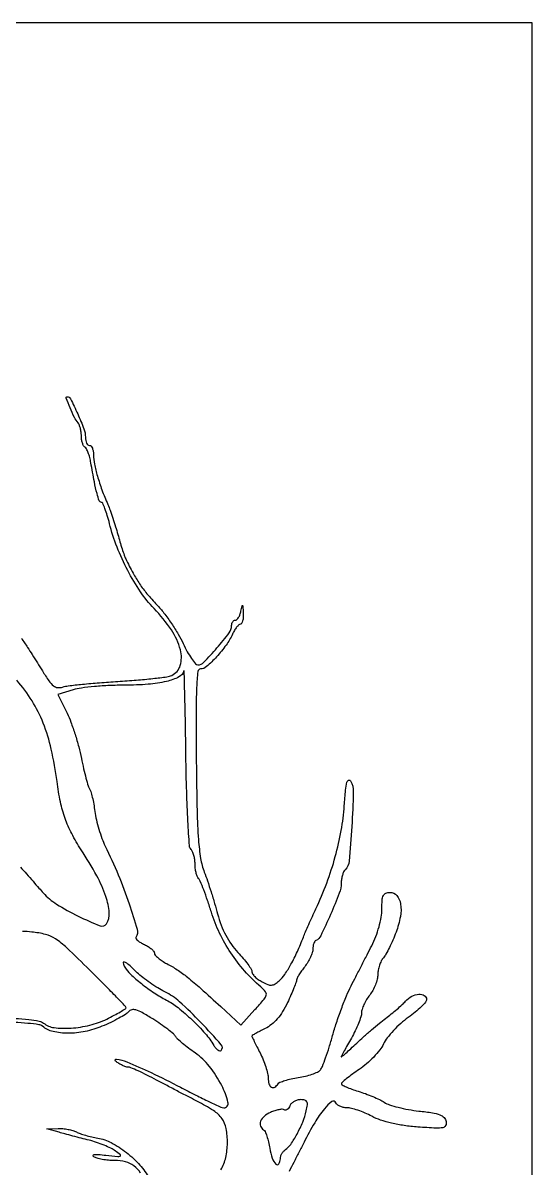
# Model space of a CAD drawing. Extents: x 0 to 565, y 0 to 584.
# Drawn here: x 439.6 to 565, y 302.2 to 584 of the extents above; entities that cross this region are included whole.
import ezdxf

# ---------------------------------------------------------------- set-up
doc = ezdxf.new("R2010")
doc.units = 0

msp = doc.modelspace()

# ---------------------------------------------------------------- linework, layer by layer
msp.add_lwpolyline([(0, 292), (0, 0), (282.5, 0), (565, 0), (565, 292), (565, 584), (282.5, 584), (0, 584)], close=True)
for points in [[(407.170056, 448.032655, 0.000003), (405.12436, 448.932394, 0.000003), (402.958441, 449.884976, 0.000005)], [(439.225469, 432.566682, 0.004237), (440, 431.430868, -0.007432), (440.767438, 430.289861, -0.002197), (441.908801, 428.520259, -0.002204), (443.174552, 426.519354, -0.002373), (444.391662, 424.555784, 0.013812), (446.020966, 422.056744, 0.072478), (447.136011, 420.860027, 0.13969), (448.175762, 420.422355, 0.111293), (449.391662, 420.545371, -0.050671), (450.767465, 420.854829, -0.00463), (454.258801, 421.243017, -0.005953), (458.441862, 421.618681, -0.004627), (463, 421.930978, 0.005609), (467.532933, 422.250498, 0.007493), (471.638473, 422.648236, 0.005452), (475.055283, 423.06879, 0.074026), (476.258632, 423.416322, 0.219096), (478.351233, 425.84852, 0.135377), (478.389612, 429.688724, 0.083935), (476.161107, 434.591775, 0.04287), (471.898108, 439.865957, -0.042362), (468.546779, 444.00362, -0.028226), (465.409904, 449.240615, -0.027466), (462.777266, 455.006564, -0.03188), (460.939651, 460.75, 0.011709), (460.384175, 462.762273, 0.01844), (459.804113, 464.457812, 0.012994), (459.254448, 465.785603, 0.296323), (458.92445, 466, -0.316903), (458.413662, 466.359882, -0.021141), (457.852638, 468.167395, -0.017542), (457.201384, 471.031267, -0.004365), (456.342056, 475.759268, 0.021798), (456.061239, 477.047378, 0.026527), (455.683121, 478.222615, 0.02666), (455.268847, 479.156231, 0.137427), (454.889512, 479.568285, -0.133342), (454.547344, 479.934034, -0.044635), (454.261294, 480.614834, -0.040678), (454.06565, 481.460899, -0.0365), (454, 482.359017, 0.032143), (453.940303, 483.28667, 0.03003), (453.762042, 484.220774, 0.031381), (453.501535, 485.030258, 0.083183), (453.189932, 485.55, -0.0612), (452.290274, 486.911811, -0.016652), (451.217001, 489.26278, -0.009325), (450.268103, 491.66416, -0.523303), (450.501115, 492, -0.2849), (451.327739, 491.487381, -0.009088), (453.089122, 487.769473, -0.015099), (454.625818, 484.073805, -0.091218), (455, 482.039838, 0.047054), (455.073635, 481.259126, 0.067032), (455.29375, 480.599202, 0.087173), (455.618049, 480.154148, 0.194182), (456, 480, -0.216686), (456.382583, 479.826031, -0.078925), (456.70625, 479.309459, -0.060016), (456.926742, 478.5493, -0.040628), (457, 477.649223, 0.050311), (457.223387, 475.434795, 0.020025), (457.953287, 472.46657, 0.018229), (459.068299, 469.074892, 0.014499), (460.508892, 465.5, -0.015271), (461.093976, 464.041595, -0.006864), (461.776927, 462.093933, -0.006788), (462.442782, 460.014916, -0.009185), (462.984261, 458.117644, 0.006561), (463.486778, 456.321229, 0.006658), (464.033926, 454.547422, 0.006503), (464.550293, 453.017582, 0.027009), (464.922887, 452.117644, 0.012089), (466.727215, 448.571881, 0.02524), (468.333908, 445.923825, 0.026435), (470.14991, 443.528481, 0.014654), (472.599095, 440.796397, -0.025352), (474.338212, 438.770869, -0.015481), (476.189638, 436.219879, -0.015504), (477.871475, 433.571832, -0.026435), (479.086102, 431.25, 0.017331), (480.092054, 429.238776, 0.025018), (481.128668, 427.542188, 0.022798), (482.078711, 426.276994, 0.223915), (482.666225, 426, 0.204049), (484.174725, 426.642361, 0.013713), (487.397487, 430.184456, 0.015077), (490.395192, 433.886516, 0.164074), (491, 435.679999, -0.068755), (491.069706, 436.184522, -0.085057), (491.273319, 436.61225, -0.099892), (491.575633, 436.898249, -0.140553), (491.930449, 437, 0.197067), (492.318305, 437.159044, 0.061974), (492.714881, 437.660937, 0.051079), (493.060029, 438.388683, 0.037644), (493.294267, 439.25, -0.00362), (493.558172, 440.568679, -0.574721), (493.674595, 440.607621, -0.200802), (493.775265, 440.401331, -0.002047), (493.863818, 438.75, -0.028876), (493.855119, 437.696248, -0.04613), (493.713398, 436.807813, -0.059274), (493.474158, 436.188775, -0.277727), (493.160515, 436, 0.189423), (492.764751, 435.844486, 0.037481), (492.237244, 435.274885, 0.034906), (491.688437, 434.476705, 0.026263), (491.196317, 433.531524, -0.050071), (489.645374, 430.869774, -0.028666), (487.291126, 427.987846, -0.023954), (484.846213, 425.566181, -0.185258), (483.370566, 425, 0.38509), (482.672435, 424.368695, 0.013468), (482.381402, 420.41697, 0.012065), (482.238393, 414.048169, 0.0022), (482.310104, 402.25, 0.00271), (482.504518, 390.022233, 0.012671), (482.832983, 382.987776, 0.021926), (483.372156, 378.354377, 0.051737), (484.275538, 375, -0.009907), (485.047149, 372.86392, -0.004887), (485.947092, 370.121222, -0.004847), (486.825999, 367.255464, -0.007054), (487.540704, 364.710542, 0.026104), (488.428857, 361.955655, 0.030539), (489.56161, 359.453631, 0.032037), (490.93416, 357.216132, 0.035491), (492.539406, 355.252204, -0.014131), (493.864686, 353.765129, -0.018548), (494.98345, 352.331269, -0.016251), (495.81806, 351.092778, -0.141046), (496, 350.460641, 0.156053), (496.167001, 349.938594, 0.043333), (496.731521, 349.276249, 0.039285), (497.537132, 348.597936, 0.032485), (498.490284, 348.0052, 0.028038), (499.907378, 347.346115, 0.111031), (500.850248, 347.195775, 0.127386), (501.695512, 347.472555, 0.042115), (502.740284, 348.273465, 0.059407), (504.097616, 349.840196, 0.022268), (505.620912, 352.320829, 0.019878), (507.18529, 355.427966, 0.014407), (508.686537, 359, -0.008773), (509.201059, 360.263925, -0.002961), (509.993786, 362.0875, -0.002944), (510.89428, 364.093825, -0.003374), (511.778931, 366, 0.021599), (514.428182, 372.299876, 0.021616), (516.523235, 378.803106, 0.02229), (517.989775, 385.244469, 0.027467), (518.753946, 391.357224, -0.006022), (519.06666, 395.186116, -0.038239), (519.396747, 397.109324, -0.227597), (519.811026, 397.607217, -0.390693), (520.286916, 397.451793, -0.135011), (520.967188, 394.693536, -0.008452), (520.599063, 386.23597, -0.007233), (519.958125, 377.691114, -0.175794), (518.963168, 375.563168, 0.087943), (518.593117, 375.033666, 0.036432), (518.282931, 374.213813, 0.034613), (518.071061, 373.264889, 0.037636), (518, 372.322154, -0.092731), (517.52558, 369.786107, -0.01148), (515.364554, 364.570789, -0.008173), (512.94624, 359.327258, -0.177866), (511.75, 358.166667, 0.151908), (511.461817, 357.914045, 0.052247), (511.220312, 357.407844, 0.046122), (511.055355, 356.75796, 0.039119), (511, 356.051525, -0.079203), (510.862928, 355.191638, -0.029268), (510.4125, 354.046238, -0.028127), (509.765448, 352.83148, -0.030221), (509, 351.727129, 0.013174), (508.234124, 350.698844, 0.016894), (507.5875, 349.711974, 0.014829), (507.106064, 348.864459, 0.122341), (507, 348.437469, -0.091511), (506.909859, 347.94908, -0.00507), (506.339063, 346.499691, -0.007699), (505.611911, 344.783192, -0.005548), (504.75, 342.889857, -0.027673), (503.557555, 340.673637, -0.040413), (502.252674, 338.882977, -0.045615), (500.821367, 337.497558, -0.055696), (499.25, 336.497742, 0.005612), (498.00416, 335.870201, 0.008936), (496.954687, 335.302709, 0.003502), (496.077848, 334.799985, 0.266881), (496, 334.664525, 0.111247), (496.039456, 334.489385, 0.001139), (496.5875, 333.341519, 0.003611), (497.233435, 332.021038, 0.002329), (498, 330.5, -0.020809), (498.765562, 328.830151, -0.019191), (499.4125, 327.057199, -0.019593), (499.865919, 325.433558, -0.058351), (500, 324.288558, 0.07279), (500.205399, 322.885122, 0.191287), (500.824863, 322.101054, 0.271609), (501.636992, 322.106159, 0.12071), (502.428686, 322.884612, -0.160392), (502.882447, 323.266149, -0.019842), (504.116275, 323.704537, -0.021797), (505.669249, 324.114554, -0.016425), (507.405934, 324.433623, 0.021585), (509.176504, 324.777837, 0.024625), (510.833187, 325.262155, 0.024852), (512.181678, 325.806005, 0.111718), (512.851585, 326.321171, 0.079214), (513.350097, 327.163042, 0.00837), (514.156484, 329.306773, 0.010177), (515.027586, 331.911876, 0.008003), (515.868301, 334.767307, -0.012633), (516.821848, 337.898644, -0.00914), (518.03541, 341.338717, -0.009242), (519.309283, 344.566376, -0.019807), (520.434946, 346.995147, 0.000048), (521.598138, 349.265261, 0.000028), (522.980891, 351.96489, 0.000028), (524.357447, 354.653175, 0.000049), (525.5, 356.885328, 0.026699), (526.501452, 359.130221, 0.023824), (527.301281, 361.555268, 0.024771), (527.828876, 363.899043, 0.042997), (528, 365.885328, -0.016556), (528.073456, 368.103078, -0.095909), (528.370359, 369.230719, -0.18398), (528.969242, 369.797902, -0.098903), (529.980948, 370, -0.218933), (531.688025, 369.214898, -0.140039), (532.614668, 367.196526, -0.085243), (532.558302, 364.055495, -0.042302), (531.482434, 360.206628, -0.012892), (530.710019, 358.288949, -0.012995), (529.841728, 356.418817, -0.012897), (529.001999, 354.830968, -0.05004), (528.36314, 353.921259, 0.063363), (527.840517, 353.133374, 0.034827), (527.400422, 352.061206, 0.034101), (527.100013, 350.892985, 0.045913), (527, 349.806118, -0.061713), (526.856921, 348.65131, -0.032159), (526.4125, 347.2679, -0.031414), (525.765689, 345.886611, -0.041466), (525, 344.727129, 0.030887), (524.233655, 343.618335, 0.02821), (523.583962, 342.39026, 0.029333), (523.130318, 341.226016, 0.07674), (522.987955, 340.342271, -0.077013), (522.828937, 339.358538, -0.017406), (522.248611, 337.762745, -0.017636), (521.441213, 335.94925, -0.016299), (520.487955, 334.147926, 0.002249), (519.534312, 332.462203, 0.003523), (518.730837, 331.002867, 0.000996), (518.044158, 329.728537, 0.123688), (518, 329.552763, 0.643343), (518.070258, 329.520759, 0.001701), (519.116517, 330.43716, 0.005546), (520.342982, 331.543221, 0.003167), (521.80091, 332.904836, -0.007329), (523.498316, 334.463862, -0.005081), (525.460519, 336.178296, -0.005125), (527.379168, 337.786817, -0.010502), (528.921707, 339, 0.009038), (530.310171, 340.085443, 0.007684), (531.736802, 341.279688, 0.007763), (533.002161, 342.407202, 0.021582), (533.843038, 343.25, -0.085889), (535.37062, 344.431499, -0.100684), (537.124767, 344.947875, -0.155078), (538.452245, 344.648086, -0.266285), (539, 343.6925, -0.176147), (538.750629, 343.006613, -0.022647), (537.675315, 341.835354, -0.024215), (536.217492, 340.519197, -0.017994), (534.490433, 339.206364, 0.028137), (532.647779, 337.745788, 0.022797), (530.840288, 335.985786, 0.023365), (529.320344, 334.20451, 0.053729), (528.396991, 332.70631, -0.05438), (527.4807, 331.223883, -0.024749), (525.990412, 329.496215, -0.024157), (524.22335, 327.812532, -0.030479), (522.428543, 326.442446, 0.008471), (520.746736, 325.271999, 0.012759), (519.325479, 324.190528, 0.007568), (518.186689, 323.248519, 0.209856), (518.021984, 322.908288, 0.291334), (518.190029, 322.621374, 0.014122), (519.233658, 322.122713, 0.019292), (520.578077, 321.587415, 0.012312), (522.177703, 321.064905, -0.014939), (523.940115, 320.47896, -0.012354), (525.781097, 319.753123, -0.012541), (527.437119, 319.002954, -0.032416), (528.578012, 318.356928, 0.066089), (529.842667, 317.749064, 0.017312), (532.009141, 317.122695, 0.017277), (534.548374, 316.575443, 0.016914), (537.137348, 316.200311, -0.011286), (540.444968, 315.758994, -0.053414), (542.289441, 315.264494, -0.106233), (543.324637, 314.58577, -0.148301), (543.836924, 313.612083, -0.161032), (543.707785, 312.620025, -0.237045), (543.024606, 312.093595, -0.061195), (541.334976, 311.977173, -0.004862), (536.849885, 312.260858, -0.017434), (533.483587, 312.625008, -0.021627), (530.387283, 313.207232, -0.023877), (527.688928, 313.973994, -0.040792), (525.538558, 314.898775, 0.020422), (523.860062, 315.703065, 0.019404), (522.093005, 316.382765, 0.019779), (520.485387, 316.860482, 0.062404), (519.371891, 317, -0.052534), (518.490614, 317.092851, -0.05545), (517.664802, 317.367188, -0.061895), (517.013299, 317.771259, -0.126928), (516.657221, 318.25, 0.489811), (515.67073, 318.526065, 0.064195), (513.845183, 316.769035, 0.036012), (511.465092, 313.322068, 0.016272), (508.832161, 308.5, -0.001492), (507.571475, 306.019531, -0.001459), (506.286676, 303.528125, -0.001436), (505.146247, 301.347752, -0.005499)], [(439, 376.249635, 0.000267), (440.494974, 374.549451, 0.00022), (442.093055, 372.735574, 0.000222), (443.562766, 371.070367, 0.000589), (444.614654, 369.882452, 0.072157), (447.874547, 367.132145, 0.025689), (453.21949, 364.17472, 0.017631), (458.615832, 361.772895, 0.36171), (460.193904, 362.279502, 0.163502), (460.878046, 365.052482, 0.06202), (460.051427, 369.005678, 0.043447), (457.793923, 374.103899, 0.018573), (453.952662, 380.5, -0.024165), (451.618962, 384.486136, -0.03517), (449.992083, 388.218789, -0.033468), (448.851482, 392.279902, -0.0193), (448.000532, 397.28823, 0.022968), (446.591613, 405.227516, 0.038914), (444.601589, 411.675557, 0.04383), (441.843968, 417.175725, 0.041446), (438.124218, 422.222196, -0.027768)], [(437.71074, 339.013234, -0.016976), (441.040409, 338.736596, -0.016551), (443.604706, 338.349198, -0.128116), (444.693442, 337.839458, 0.144059), (447.263001, 336.733092, 0.046224), (451.458321, 336.615408, 0.044377), (456.109014, 337.332735, 0.053913), (460.25, 338.841738, 0.007034), (462.070695, 339.769428, 0.011061), (463.604688, 340.622306, 0.005293), (464.862787, 341.376675, 0.260696), (465, 341.621957, 0.193453), (464.879722, 341.921196, 0.000802), (462.3697, 344.530673, 0.003773), (459.47848, 347.481922, 0.002349), (456.045789, 350.901121, 0.005242), (450.383938, 356.372034, 0.044195), (447.604358, 358.571605, 0.081459), (445.166333, 359.656098, 0.039407), (441.795789, 360.259715, 0.018527), (439.513581, 360.399983, 0.029102)], [(488.373858, 301.752866, 0.07295), (489.55162, 304.774012, 0.054849), (489.966731, 308.321429, 0.046225), (489.661144, 311.887531, 0.112041), (488.635332, 314.306942, 0.093614), (486.535063, 316.302926, 0.026161), (482.586403, 318.568763, -0.00218), (480.60236, 319.584085, -0.00092), (477.945981, 320.964315, -0.00091), (475.113266, 322.449359, -0.001188), (472.527574, 323.818763, 0.006992), (470.160729, 325.037297, 0.009512), (467.990405, 326.065512, 0.006813), (466.157231, 326.861803, 0.099366), (465.468703, 327, -0.086459), (464.92171, 327.095298, -0.025301), (464.131195, 327.425403, -0.024598), (463.264056, 327.893899, -0.024113), (462.44113, 328.448179, -0.775703), (462.653605, 328.965568, -0.060757), (465.160195, 328.299471, -0.01614), (471.171209, 325.66273, -0.00877), (478.387635, 322.058604, 0.003769), (482.1737, 320.120161, 0.005608), (485.518724, 318.485965, 0.002625), (488.380685, 317.145678, 0.108606), (489.043447, 317, 0.487109), (490.108417, 318.360273, 0.059608), (488.556751, 322.465103, 0.046279), (485.49695, 327.207717, 0.074969), (482.010857, 330.492476, -0.010899), (480.390388, 331.668555, -0.012811), (478.909595, 332.854368, -0.011757), (477.714196, 333.912069, -0.074049), (477.206843, 334.545799, 0.08632), (476.668432, 335.185698, 0.011102), (475.266055, 336.312576, 0.0127), (473.523357, 337.581332, 0.010279), (471.592494, 338.855618, 0.01116), (468.984323, 340.420689, 0.057577), (467.438166, 341.08009, 0.125467), (466.395306, 341.120222, 0.168426), (465.592494, 340.633644, -0.080792), (464.855696, 339.990836, -0.013477), (463.228947, 339.039469, -0.014469), (461.2355, 338.018576, -0.012374), (459.080519, 337.057209, -0.047272), (454.926359, 335.77037, -0.051603), (450.72604, 335.337014, -0.057559), (447.033773, 335.764618, -0.116127), (444.425651, 337.061704, 0.139256), (443.546112, 337.450261, 0.009664), (440.830768, 337.777485, 0.013145), (437.528232, 338.023362, 0.009485)], [(468.581008, 300.946789, 0.089738), (466.922946, 302.72487, 0.101071), (464.880661, 303.685984, 0.058626), (462.178571, 304.015313, -0.022091), (460.664034, 304.088578, -0.021806), (459.155222, 304.295229, -0.022293), (457.853302, 304.592246, -0.073935), (457.051973, 304.946717, -0.280855), (456.89559, 305.263062, -0.352819), (457.114647, 305.490397, -0.051385), (458.167666, 305.514507, -0.010111), (460.051973, 305.325428, 0.00318), (462.94252, 304.994848, 0.132179), (463.556563, 305.090998, 0.553121), (463.59977, 305.392868, 0.016142), (462.37978, 306.359826, 0.045131), (461.265155, 307.039728, 0.016941), (459.595814, 307.792527, 0.016622), (457.7121, 308.494104, 0.019398), (455.87978, 309.029925, -0.001469), (453.98341, 309.511404, -0.001113), (451.90531, 310.050459, -0.001125), (449.956763, 310.565224, -0.002619), (448.5, 310.961761), (445.5, 311.795277), (448.263569, 311.897639, -0.031213), (449.448925, 311.867545, -0.024355), (450.725416, 311.69223, -0.024925), (451.902093, 311.410472, -0.053474), (452.763569, 311.054633, 0.040717), (453.670227, 310.65282, 0.014383), (455.025742, 310.223068, 0.014168), (456.548814, 309.834299, 0.016164), (458.026192, 309.551307, -0.084099), (461.359966, 308.428985, -0.042813), (465.073832, 306.005797, -0.042246), (468.424336, 302.896197, -0.065419), (470.674535, 299.660002, 0.059823)]]:
    msp.add_lwpolyline(points, format="xyb")
for points in [[(479.221652, 424.5, -0.226225), (478.033338, 423.024214, -0.053035), (474.961742, 421.930906, -0.03979), (470.477467, 421.223567, -0.01923), (464.666655, 421, 0.011197), (460.970166, 420.917211, 0.010935), (457.251775, 420.668992, 0.010887), (453.998723, 420.30872, 0.039777), (451.970993, 419.873163), (448.209948, 418.746327), (450.468388, 414.123163, -0.024599), (451.426269, 411.890141, -0.011883), (452.441254, 408.948679, -0.011753), (453.355976, 405.826498, -0.016534), (454.013103, 403, 0.00703), (454.557721, 400.437577, 0.009231), (455.130733, 398.115625, 0.007112), (455.670996, 396.198107, 0.082684), (456.01154, 395.5, -0.084846), (456.322367, 394.855807, -0.012488), (456.68928, 393.449954, -0.013791), (457.038694, 391.750175, -0.011457), (457.318683, 389.925375, 0.024899), (457.687494, 387.888461, 0.01549), (458.311564, 385.541467, 0.015533), (459.072868, 383.258905, 0.026999), (459.863198, 381.425375, -0.016429), (463.093451, 374.346648, -0.017599), (465.772718, 367.229817, -0.011636), (467.727386, 360.946375, -0.211025), (467.445624, 358.912017, 0.313115), (467.462369, 358.598226, 0.053574), (467.900357, 358.144045, 0.042047), (468.612732, 357.643544, 0.025227), (469.531357, 357.167667, -0.031109), (470.476363, 356.663946, -0.039463), (471.274836, 356.08078, -0.043856), (471.836261, 355.505774, -0.173148), (472, 355.047119, 0.186571), (472.18659, 354.564472, 0.033134), (472.897145, 353.879933, 0.031876), (473.884627, 353.14964, 0.023955), (475.05411, 352.472019, -0.027196), (477.591537, 350.979743, -0.021712), (480.157372, 349.111219, -0.014257), (483.392386, 346.378913, -0.003946), (488.312991, 341.906162), (493.287371, 337.312324), (496.757691, 341.153553, 0.007157), (499.004837, 343.713605, 0.114344), (499.532435, 344.731032, 0.23951), (499.345825, 345.567587, 0.042746), (498.190122, 346.747391, -0.034552), (494.208948, 350.680739, -0.0343), (490.796796, 355.134071, -0.03448), (488.041415, 359.98818, -0.035781), (486.018014, 365.116235, 0.006288), (485.067906, 368.013663, 0.008468), (484.130785, 370.610082, 0.00612), (483.286843, 372.75062, 0.085677), (482.849603, 373.45, -0.093241), (482.522318, 373.991411, -0.030728), (482.249571, 374.884687, -0.029377), (482.062608, 375.934948, -0.029367), (482, 377, 0.033823), (481.927721, 378.06725, 0.032995), (481.712159, 379.124091, 0.034822), (481.397061, 380.024033, 0.095032), (481.020116, 380.579884, -0.181822), (480.603641, 381.49843, -0.002666), (480.236685, 387.542754, -0.006675), (479.932356, 394.792287, -0.003844), (479.74957, 403.529884, 0.00107), (479.621121, 411.887002, 0.001915), (479.474596, 418.752529, 0.000607), (479.323202, 424.489536, 0.877531)], [(464.70031, 351.62416, 0.073904), (466.095504, 349.877691, 0.019941), (468.792201, 347.562941, 0.020652), (471.936243, 345.279446, 0.028225), (474.954857, 343.509078, -0.051087), (477.797712, 341.66245, -0.020966), (481.259279, 338.625918, -0.021082), (484.49281, 335.268689, -0.044704), (486.632716, 332.365136, 0.037604), (487.112787, 331.69403, 0.063516), (487.619153, 331.224367, 0.093704), (488.071052, 331.014876, 0.256715), (488.400176, 331.100793, 0.405179), (488.461537, 332.528789, 0.009312), (483.422669, 337.985524, 0.017182), (478.189182, 343.082733, 0.07077), (474.539438, 345.561177, -0.022665), (472.817161, 346.503314, -0.014714), (470.912766, 347.738283, -0.014801), (469.121051, 349.056583, -0.027057), (467.75496, 350.25, 0.010681), (465.723648, 352.145311, 0.07682), (464.60319, 352.873132, 0.61606), (464.307891, 352.633575, 0.078023)], [(505.36383, 317.505744, -0.058279), (505.083784, 316.971525, -0.089031), (504.71791, 316.599345, -0.119131), (504.327657, 316.443833, -0.175684), (503.970151, 316.518448, 0.154108), (503.489357, 316.64007, 0.033944), (502.634441, 316.531856, 0.032265), (501.620896, 316.264096, 0.026191), (500.574936, 315.852189, 0.066675), (499.010409, 314.869829, 0.124864), (498.137331, 313.668654, 0.183269), (498.116954, 312.508671, 0.169668), (498.868648, 311.58118, -0.154052), (499.24332, 311.146616, -0.021409), (499.671061, 310.020517, -0.022848), (500.070644, 308.601651, -0.017567), (500.380465, 307.022163, 0.043035), (500.982187, 304.611194, 0.11652), (501.91639, 303.129654, 0.477045), (502.639665, 303.21248, 0.142591), (503, 304.45031, -0.074746), (503.092306, 305.064321, -0.052215), (503.367188, 305.7095, -0.051987), (503.771735, 306.287113, -0.071823), (504.25, 306.70031, 0.102213), (505.55266, 307.970697, 0.025258), (507.105005, 310.538709, 0.02645), (508.50053, 313.500488, 0.038427), (509.383161, 316.25, 0.023663), (509.665557, 317.74669, 0.153377), (509.540865, 318.49456, 0.223452), (509.04257, 318.882507, 0.055518), (507.987667, 319, 0.067157), (507.160935, 318.888455, 0.062446), (506.37111, 318.561062, 0.066611), (505.735576, 318.077212, 0.105552)]]:
    msp.add_lwpolyline(points, format="xyb", close=True)

doc.saveas('drawing.dxf')
